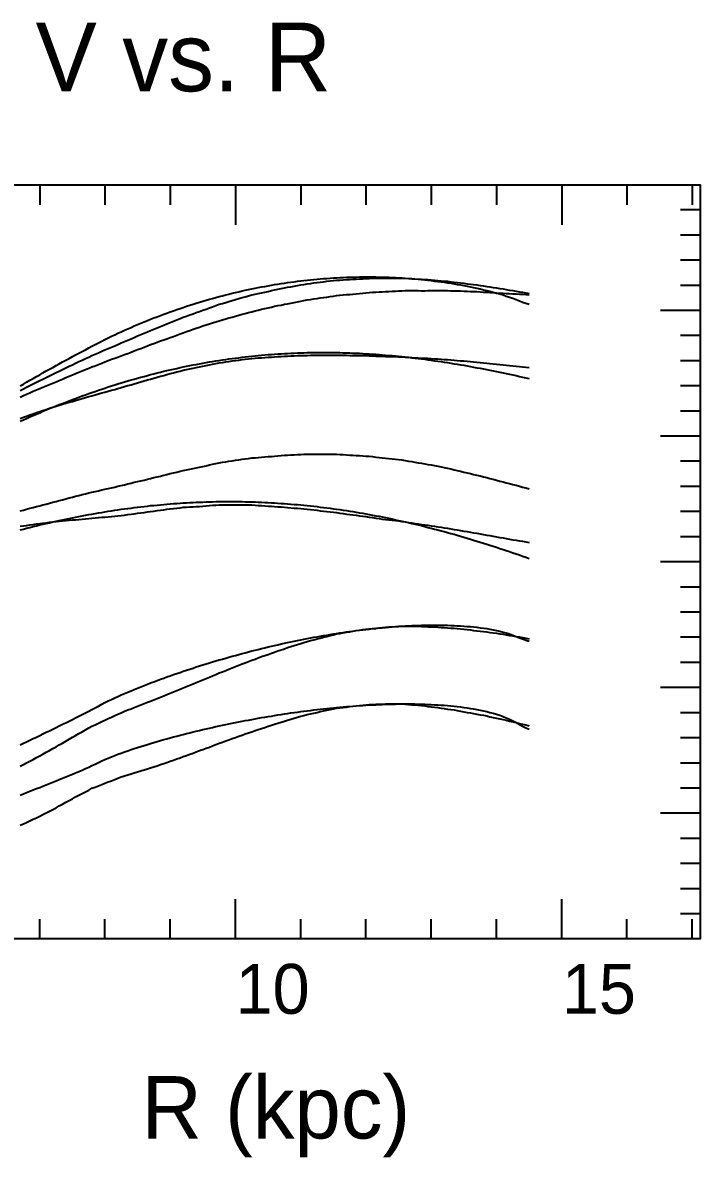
# Model space of a CAD drawing. Extents: x -35 to 179, y -35 to 147.
# Drawn here: x 70.5 to 179.2, y -35 to 147 of the extents above; entities that cross this region are included whole.
import ezdxf

# ---------------------------------------------------------------- set-up
doc = ezdxf.new("R2010")
doc.units = 0

msp = doc.modelspace()

# ---------------------------------------------------------------- linework, layer by layer
at = {"color": 0}
for p, q in [((73.26, 120.96), (73.26, 117.76)), ((83.72, 120.96), (83.72, 117.76)), ((94.19, 120.96), (94.19, 117.76)), ((104.65, 120.96), (104.65, 114.56)), ((115.12, 120.96), (115.12, 117.76)), ((125.58, 120.96), (125.58, 117.76)), ((136.05, 120.96), (136.05, 117.76)), ((146.51, 120.96), (146.51, 117.76)), ((156.98, 120.96), (156.98, 114.56)), ((167.44, 120.96), (167.44, 117.76)), ((177.91, 120.96), (177.91, 117.76)), ((179.2, 116.93), (176, 116.93)), ((179.2, 112.9), (176, 112.9)), ((179.2, 108.86), (176, 108.86)), ((179.2, 104.83), (176, 104.83)), ((179.2, 100.8), (172.8, 100.8)), ((179.2, 96.77), (176, 96.77)), ((179.2, 92.74), (176, 92.74)), ((179.2, 88.7), (176, 88.7)), ((179.2, 84.67), (176, 84.67)), ((179.2, 80.64), (172.8, 80.64)), ((179.2, 76.61), (176, 76.61)), ((179.2, 72.58), (176, 72.58)), ((179.2, 68.54), (176, 68.54)), ((179.2, 64.51), (176, 64.51)), ((179.2, 60.48), (172.8, 60.48)), ((179.2, 56.45), (176, 56.45)), ((179.2, 52.42), (176, 52.42)), ((179.2, 48.38), (176, 48.38)), ((179.2, 44.35), (176, 44.35)), ((179.2, 40.32), (172.8, 40.32)), ((179.2, 36.29), (176, 36.29)), ((179.2, 32.26), (176, 32.26)), ((179.2, 28.22), (176, 28.22)), ((179.2, 24.19), (176, 24.19)), ((179.2, 20.16), (172.8, 20.16)), ((179.2, 16.13), (176, 16.13)), ((179.2, 12.1), (176, 12.1)), ((179.2, 8.06), (176, 8.06)), ((104.65, 0), (104.65, 6.4)), ((156.98, 0), (156.98, 6.4)), ((179.2, 4.03), (176, 4.03)), ((73.26, 0), (73.26, 3.2)), ((83.72, 0), (83.72, 3.2)), ((94.19, 0), (94.19, 3.2)), ((115.12, 0), (115.12, 3.2)), ((125.58, 0), (125.58, 3.2)), ((136.05, 0), (136.05, 3.2)), ((146.51, 0), (146.51, 3.2)), ((167.44, 0), (167.44, 3.2)), ((177.91, 0), (177.91, 3.2))]:
    msp.add_line(p, q, dxfattribs=at)
msp.add_lwpolyline([(0, 0), (0, 120.96), (179.2, 120.96), (179.2, 0)], close=True, dxfattribs=at)
at = {"color": 3}
for points in [[(70.12, 88.69), (70.64, 88.99), (71.16, 89.29), (71.69, 89.6), (72.21, 89.91), (72.73, 90.2), (73.26, 90.5), (73.78, 90.8), (74.3, 91.1), (74.83, 91.39), (75.35, 91.68), (75.87, 91.97), (76.4, 92.26), (76.92, 92.55), (77.44, 92.83), (77.97, 93.11), (78.49, 93.4), (79.01, 93.68), (79.54, 93.95), (80.06, 94.23), (80.58, 94.51), (81.11, 94.79), (81.63, 95.06), (82.15, 95.33), (82.68, 95.61), (83.2, 95.89), (83.72, 96.15), (84.24, 96.41), (84.77, 96.67), (85.29, 96.91), (85.81, 97.15), (86.34, 97.4), (86.86, 97.64), (87.38, 97.87), (87.91, 98.09), (88.43, 98.32), (88.95, 98.55), (89.48, 98.76), (90, 98.98), (90.52, 99.19), (91.05, 99.4), (91.57, 99.6), (92.09, 99.8), (92.62, 100), (93.14, 100.2), (93.66, 100.39), (94.19, 100.58), (94.71, 100.76), (95.23, 100.94), (95.76, 101.12), (96.28, 101.3), (96.8, 101.47), (97.33, 101.64), (97.85, 101.81), (98.37, 101.97), (98.9, 102.13), (99.42, 102.29), (99.94, 102.44), (100.47, 102.59), (100.99, 102.74), (101.51, 102.88), (102.04, 103.02), (102.56, 103.16), (103.08, 103.29), (103.61, 103.43), (104.13, 103.56), (104.65, 103.68), (105.18, 103.8), (105.7, 103.93), (106.22, 104.04), (106.75, 104.15), (107.27, 104.26), (107.79, 104.37), (108.31, 104.47), (108.84, 104.58), (109.36, 104.67), (109.88, 104.77), (110.41, 104.86), (110.93, 104.95), (111.45, 105.03), (111.98, 105.12), (112.5, 105.2), (113.02, 105.27), (113.55, 105.34), (114.07, 105.42), (114.59, 105.48), (115.12, 105.55), (115.64, 105.61), (116.16, 105.67), (116.69, 105.72), (117.21, 105.77), (117.73, 105.82), (118.26, 105.87), (118.78, 105.91), (119.3, 105.95), (119.83, 105.99), (120.35, 106.02), (120.87, 106.05), (121.4, 106.08), (121.92, 106.11), (122.44, 106.13), (122.97, 106.15), (123.49, 106.16), (124.01, 106.17), (124.54, 106.18), (125.06, 106.19), (125.58, 106.19), (126.11, 106.19), (126.63, 106.19), (127.15, 106.18), (127.68, 106.17), (128.2, 106.16), (128.72, 106.15), (129.25, 106.13), (129.77, 106.11), (130.29, 106.08), (130.81, 106.06), (131.34, 106.02), (131.86, 105.99), (132.38, 105.95), (132.91, 105.91), (133.43, 105.87), (133.95, 105.82), (134.48, 105.77), (135, 105.72), (135.52, 105.66), (136.05, 105.6), (136.57, 105.53), (137.09, 105.47), (137.62, 105.4), (138.14, 105.32), (138.66, 105.24), (139.19, 105.16), (139.71, 105.08), (140.23, 104.99), (140.76, 104.9), (141.28, 104.8), (141.8, 104.7), (142.33, 104.6), (142.85, 104.49), (143.37, 104.38), (143.9, 104.26), (144.42, 104.14), (144.94, 104.01), (145.47, 103.88), (145.99, 103.74), (146.51, 103.6), (147.04, 103.45), (147.56, 103.29), (148.08, 103.12), (148.61, 102.94), (149.13, 102.76), (149.65, 102.56), (150.18, 102.36), (150.7, 102.16), (151.22, 101.98), (151.75, 101.8)], [(70.12, 83.05), (70.64, 83.27), (71.16, 83.5), (71.69, 83.74), (72.21, 83.97), (72.73, 84.19), (73.26, 84.41), (73.78, 84.63), (74.3, 84.85), (74.83, 85.06), (75.35, 85.28), (75.87, 85.49), (76.4, 85.7), (76.92, 85.9), (77.44, 86.11), (77.97, 86.31), (78.49, 86.51), (79.01, 86.7), (79.54, 86.9), (80.06, 87.09), (80.58, 87.28), (81.11, 87.47), (81.63, 87.65), (82.15, 87.83), (82.68, 88.01), (83.2, 88.19), (83.72, 88.36), (84.24, 88.53), (84.77, 88.7), (85.29, 88.86), (85.81, 89.03), (86.34, 89.19), (86.86, 89.35), (87.38, 89.5), (87.91, 89.66), (88.43, 89.81), (88.95, 89.96), (89.48, 90.1), (90, 90.24), (90.52, 90.38), (91.05, 90.52), (91.57, 90.65), (92.09, 90.79), (92.62, 90.91), (93.14, 91.05), (93.66, 91.17), (94.19, 91.29), (94.71, 91.41), (95.23, 91.52), (95.76, 91.64), (96.28, 91.75), (96.8, 91.85), (97.33, 91.97), (97.85, 92.06), (98.37, 92.16), (98.9, 92.26), (99.42, 92.36), (99.94, 92.45), (100.47, 92.54), (100.99, 92.63), (101.51, 92.72), (102.04, 92.79), (102.56, 92.87), (103.08, 92.95), (103.61, 93.03), (104.13, 93.1), (104.65, 93.17), (105.18, 93.23), (105.7, 93.3), (106.22, 93.36), (106.75, 93.42), (107.27, 93.47), (107.79, 93.53), (108.31, 93.58), (108.84, 93.63), (109.36, 93.67), (109.88, 93.72), (110.41, 93.76), (110.93, 93.79), (111.45, 93.83), (111.98, 93.86), (112.5, 93.9), (113.02, 93.92), (113.55, 93.95), (114.07, 93.98), (114.59, 93.99), (115.12, 94.01), (115.64, 94.03), (116.16, 94.04), (116.69, 94.05), (117.21, 94.06), (117.73, 94.07), (118.26, 94.07), (118.78, 94.07), (119.3, 94.07), (119.83, 94.07), (120.35, 94.06), (120.87, 94.05), (121.4, 94.04), (121.92, 94.03), (122.44, 94.01), (122.97, 93.99), (123.49, 93.97), (124.01, 93.95), (124.54, 93.93), (125.06, 93.9), (125.58, 93.87), (126.11, 93.84), (126.63, 93.81), (127.15, 93.77), (127.68, 93.73), (128.2, 93.69), (128.72, 93.65), (129.25, 93.6), (129.77, 93.56), (130.29, 93.51), (130.81, 93.46), (131.34, 93.4), (131.86, 93.35), (132.38, 93.29), (132.91, 93.23), (133.43, 93.17), (133.95, 93.1), (134.48, 93.04), (135, 92.97), (135.52, 92.9), (136.05, 92.83), (136.57, 92.75), (137.09, 92.68), (137.62, 92.6), (138.14, 92.52), (138.66, 92.44), (139.19, 92.36), (139.71, 92.27), (140.23, 92.18), (140.76, 92.1), (141.28, 92.01), (141.8, 91.91), (142.33, 91.82), (142.85, 91.72), (143.37, 91.63), (143.9, 91.53), (144.42, 91.43), (144.94, 91.33), (145.47, 91.23), (145.99, 91.12), (146.51, 91.02), (147.04, 90.91), (147.56, 90.8), (148.08, 90.69), (148.61, 90.58), (149.13, 90.47), (149.65, 90.35), (150.18, 90.24), (150.7, 90.12), (151.22, 90.01), (151.75, 89.89)], [(70.12, 31.12), (70.64, 31.38), (71.16, 31.63), (71.69, 31.88), (72.21, 32.14), (72.73, 32.39), (73.26, 32.65), (73.78, 32.9), (74.3, 33.16), (74.83, 33.41), (75.35, 33.67), (75.87, 33.92), (76.4, 34.18), (76.92, 34.43), (77.44, 34.69), (77.97, 34.94), (78.49, 35.2), (79.01, 35.46), (79.54, 35.72), (80.06, 35.98), (80.58, 36.25), (81.11, 36.52), (81.63, 36.79), (82.15, 37.08), (82.68, 37.36), (83.2, 37.65), (83.72, 37.91), (84.24, 38.17), (84.77, 38.42), (85.29, 38.67), (85.81, 38.9), (86.34, 39.14), (86.86, 39.36), (87.38, 39.59), (87.91, 39.81), (88.43, 40.03), (88.95, 40.24), (89.48, 40.45), (90, 40.65), (90.52, 40.86), (91.05, 41.06), (91.57, 41.26), (92.09, 41.46), (92.62, 41.65), (93.14, 41.84), (93.66, 42.03), (94.19, 42.22), (94.71, 42.4), (95.23, 42.58), (95.76, 42.76), (96.28, 42.94), (96.8, 43.11), (97.33, 43.29), (97.85, 43.46), (98.37, 43.63), (98.9, 43.79), (99.42, 43.96), (99.94, 44.12), (100.47, 44.28), (100.99, 44.44), (101.51, 44.6), (102.04, 44.75), (102.56, 44.9), (103.08, 45.05), (103.61, 45.2), (104.13, 45.35), (104.65, 45.49), (105.18, 45.64), (105.7, 45.78), (106.22, 45.91), (106.75, 46.06), (107.27, 46.19), (107.79, 46.33), (108.31, 46.45), (108.84, 46.59), (109.36, 46.71), (109.88, 46.84), (110.41, 46.96), (110.93, 47.08), (111.45, 47.2), (111.98, 47.32), (112.5, 47.43), (113.02, 47.55), (113.55, 47.66), (114.07, 47.77), (114.59, 47.87), (115.12, 47.98), (115.64, 48.08), (116.16, 48.19), (116.69, 48.28), (117.21, 48.38), (117.73, 48.48), (118.26, 48.57), (118.78, 48.66), (119.3, 48.75), (119.83, 48.84), (120.35, 48.92), (120.87, 49.01), (121.4, 49.09), (121.92, 49.17), (122.44, 49.24), (122.97, 49.32), (123.49, 49.39), (124.01, 49.46), (124.54, 49.52), (125.06, 49.59), (125.58, 49.65), (126.11, 49.71), (126.63, 49.77), (127.15, 49.82), (127.68, 49.88), (128.2, 49.93), (128.72, 49.97), (129.25, 50.02), (129.77, 50.06), (130.29, 50.1), (130.81, 50.14), (131.34, 50.17), (131.86, 50.2), (132.38, 50.23), (132.91, 50.26), (133.43, 50.28), (133.95, 50.3), (134.48, 50.31), (135, 50.33), (135.52, 50.34), (136.05, 50.34), (136.57, 50.34), (137.09, 50.34), (137.62, 50.34), (138.14, 50.33), (138.66, 50.32), (139.19, 50.3), (139.71, 50.28), (140.23, 50.25), (140.76, 50.22), (141.28, 50.18), (141.8, 50.14), (142.33, 50.1), (142.85, 50.05), (143.37, 49.99), (143.9, 49.92), (144.42, 49.85), (144.94, 49.77), (145.47, 49.69), (145.99, 49.59), (146.51, 49.48), (147.04, 49.37), (147.56, 49.23), (148.08, 49.09), (148.61, 48.92), (149.13, 48.73), (149.65, 48.52), (150.18, 48.31), (150.7, 48.12), (151.22, 47.94), (151.75, 47.77)]]:
    msp.add_lwpolyline(points, dxfattribs=at)
at = {"color": 4}
for points in [[(70.12, 87.97), (70.64, 88.24), (71.16, 88.5), (71.69, 88.76), (72.21, 89.03), (72.73, 89.29), (73.26, 89.55), (73.78, 89.81), (74.3, 90.06), (74.83, 90.33), (75.35, 90.59), (75.87, 90.84), (76.4, 91.09), (76.92, 91.34), (77.44, 91.6), (77.97, 91.85), (78.49, 92.1), (79.01, 92.35), (79.54, 92.6), (80.06, 92.84), (80.58, 93.09), (81.11, 93.33), (81.63, 93.58), (82.15, 93.8), (82.68, 94.02), (83.2, 94.25), (83.72, 94.47), (84.24, 94.7), (84.77, 94.92), (85.29, 95.14), (85.81, 95.36), (86.34, 95.59), (86.86, 95.82), (87.38, 96.05), (87.91, 96.27), (88.43, 96.49), (88.95, 96.71), (89.48, 96.93), (90, 97.15), (90.52, 97.37), (91.05, 97.58), (91.57, 97.8), (92.09, 98.01), (92.62, 98.23), (93.14, 98.44), (93.66, 98.66), (94.19, 98.87), (94.71, 99.08), (95.23, 99.29), (95.76, 99.51), (96.28, 99.72), (96.8, 99.91), (97.33, 100.1), (97.85, 100.28), (98.37, 100.46), (98.9, 100.64), (99.42, 100.83), (99.94, 101.03), (100.47, 101.22), (100.99, 101.41), (101.51, 101.6), (102.04, 101.79), (102.56, 101.93), (103.08, 102.09), (103.61, 102.25), (104.13, 102.4), (104.65, 102.56), (105.18, 102.71), (105.7, 102.86), (106.22, 103), (106.75, 103.15), (107.27, 103.29), (107.79, 103.4), (108.31, 103.52), (108.84, 103.64), (109.36, 103.75), (109.88, 103.87), (110.41, 103.98), (110.93, 104.09), (111.45, 104.2), (111.98, 104.31), (112.5, 104.42), (113.02, 104.52), (113.55, 104.62), (114.07, 104.72), (114.59, 104.81), (115.12, 104.9), (115.64, 104.99), (116.16, 105.06), (116.69, 105.13), (117.21, 105.21), (117.73, 105.28), (118.26, 105.35), (118.78, 105.42), (119.3, 105.48), (119.83, 105.54), (120.35, 105.61), (120.87, 105.65), (121.4, 105.69), (121.92, 105.72), (122.44, 105.75), (122.97, 105.77), (123.49, 105.81), (124.01, 105.84), (124.54, 105.87), (125.06, 105.9), (125.58, 105.93), (126.11, 105.95), (126.63, 105.96), (127.15, 105.96), (127.68, 105.97), (128.2, 105.97), (128.72, 105.98), (129.25, 105.99), (129.77, 105.99), (130.29, 105.99), (130.81, 105.99), (131.34, 105.98), (131.86, 105.96), (132.38, 105.93), (132.91, 105.9), (133.43, 105.87), (133.95, 105.85), (134.48, 105.82), (135, 105.78), (135.52, 105.75), (136.05, 105.71), (136.57, 105.67), (137.09, 105.62), (137.62, 105.57), (138.14, 105.52), (138.66, 105.48), (139.19, 105.42), (139.71, 105.36), (140.23, 105.3), (140.76, 105.23), (141.28, 105.17), (141.8, 105.1), (142.33, 105.03), (142.85, 104.96), (143.37, 104.89), (143.9, 104.82), (144.42, 104.74), (144.94, 104.67), (145.47, 104.58), (145.99, 104.5), (146.51, 104.42), (147.04, 104.33), (147.56, 104.25), (148.08, 104.16), (148.61, 104.07), (149.13, 103.98), (149.65, 103.89), (150.18, 103.81), (150.7, 103.72), (151.22, 103.63), (151.75, 103.54)], [(70.12, 83.49), (70.64, 83.68), (71.16, 83.86), (71.69, 84.05), (72.21, 84.24), (72.73, 84.42), (73.26, 84.59), (73.78, 84.77), (74.3, 84.94), (74.83, 85.12), (75.35, 85.29), (75.87, 85.45), (76.4, 85.61), (76.92, 85.77), (77.44, 85.92), (77.97, 86.08), (78.49, 86.23), (79.01, 86.39), (79.54, 86.54), (80.06, 86.68), (80.58, 86.84), (81.11, 86.98), (81.63, 87.13), (82.15, 87.28), (82.68, 87.42), (83.2, 87.57), (83.72, 87.71), (84.24, 87.85), (84.77, 88), (85.29, 88.14), (85.81, 88.28), (86.34, 88.43), (86.86, 88.59), (87.38, 88.75), (87.91, 88.9), (88.43, 89.05), (88.95, 89.21), (89.48, 89.36), (90, 89.51), (90.52, 89.66), (91.05, 89.81), (91.57, 89.96), (92.09, 90.1), (92.62, 90.25), (93.14, 90.39), (93.66, 90.53), (94.19, 90.67), (94.71, 90.81), (95.23, 90.95), (95.76, 91.09), (96.28, 91.22), (96.8, 91.34), (97.33, 91.44), (97.85, 91.55), (98.37, 91.65), (98.9, 91.75), (99.42, 91.86), (99.94, 91.98), (100.47, 92.09), (100.99, 92.2), (101.51, 92.31), (102.04, 92.42), (102.56, 92.48), (103.08, 92.56), (103.61, 92.63), (104.13, 92.71), (104.65, 92.78), (105.18, 92.85), (105.7, 92.92), (106.22, 92.99), (106.75, 93.05), (107.27, 93.12), (107.79, 93.15), (108.31, 93.19), (108.84, 93.22), (109.36, 93.26), (109.88, 93.3), (110.41, 93.33), (110.93, 93.37), (111.45, 93.4), (111.98, 93.43), (112.5, 93.47), (113.02, 93.49), (113.55, 93.51), (114.07, 93.54), (114.59, 93.56), (115.12, 93.58), (115.64, 93.59), (116.16, 93.6), (116.69, 93.61), (117.21, 93.62), (117.73, 93.63), (118.26, 93.64), (118.78, 93.64), (119.3, 93.65), (119.83, 93.66), (120.35, 93.66), (120.87, 93.65), (121.4, 93.63), (121.92, 93.62), (122.44, 93.61), (122.97, 93.59), (123.49, 93.59), (124.01, 93.58), (124.54, 93.57), (125.06, 93.57), (125.58, 93.56), (126.11, 93.54), (126.63, 93.52), (127.15, 93.49), (127.68, 93.47), (128.2, 93.45), (128.72, 93.44), (129.25, 93.42), (129.77, 93.41), (130.29, 93.4), (130.81, 93.38), (131.34, 93.35), (131.86, 93.32), (132.38, 93.29), (132.91, 93.26), (133.43, 93.23), (133.95, 93.21), (134.48, 93.18), (135, 93.16), (135.52, 93.13), (136.05, 93.1), (136.57, 93.07), (137.09, 93.03), (137.62, 93), (138.14, 92.96), (138.66, 92.92), (139.19, 92.88), (139.71, 92.84), (140.23, 92.79), (140.76, 92.75), (141.28, 92.7), (141.8, 92.65), (142.33, 92.6), (142.85, 92.55), (143.37, 92.51), (143.9, 92.45), (144.42, 92.4), (144.94, 92.35), (145.47, 92.3), (145.99, 92.24), (146.51, 92.19), (147.04, 92.14), (147.56, 92.08), (148.08, 92.03), (148.61, 91.97), (149.13, 91.91), (149.65, 91.86), (150.18, 91.81), (150.7, 91.76), (151.22, 91.71), (151.75, 91.65)], [(70.12, 27.72), (70.64, 27.98), (71.16, 28.26), (71.69, 28.53), (72.21, 28.81), (72.73, 29.09), (73.26, 29.37), (73.78, 29.65), (74.3, 29.95), (74.83, 30.24), (75.35, 30.53), (75.87, 30.82), (76.4, 31.12), (76.92, 31.43), (77.44, 31.74), (77.97, 32.04), (78.49, 32.35), (79.01, 32.66), (79.54, 32.95), (80.06, 33.24), (80.58, 33.54), (81.11, 33.84), (81.63, 34.13), (82.15, 34.36), (82.68, 34.6), (83.2, 34.86), (83.72, 35.1), (84.24, 35.35), (84.77, 35.58), (85.29, 35.82), (85.81, 36.05), (86.34, 36.29), (86.86, 36.52), (87.38, 36.73), (87.91, 36.93), (88.43, 37.15), (88.95, 37.35), (89.48, 37.56), (90, 37.76), (90.52, 37.96), (91.05, 38.16), (91.57, 38.37), (92.09, 38.56), (92.62, 38.78), (93.14, 38.99), (93.66, 39.21), (94.19, 39.42), (94.71, 39.63), (95.23, 39.85), (95.76, 40.06), (96.28, 40.28), (96.8, 40.49), (97.33, 40.71), (97.85, 40.93), (98.37, 41.14), (98.9, 41.36), (99.42, 41.58), (99.94, 41.79), (100.47, 42.01), (100.99, 42.23), (101.51, 42.44), (102.04, 42.66), (102.56, 42.87), (103.08, 43.08), (103.61, 43.29), (104.13, 43.5), (104.65, 43.71), (105.18, 43.91), (105.7, 44.11), (106.22, 44.31), (106.75, 44.51), (107.27, 44.7), (107.79, 44.9), (108.31, 45.08), (108.84, 45.28), (109.36, 45.46), (109.88, 45.65), (110.41, 45.84), (110.93, 46.02), (111.45, 46.2), (111.98, 46.38), (112.5, 46.56), (113.02, 46.74), (113.55, 46.9), (114.07, 47.07), (114.59, 47.24), (115.12, 47.41), (115.64, 47.57), (116.16, 47.72), (116.69, 47.85), (117.21, 48), (117.73, 48.13), (118.26, 48.27), (118.78, 48.41), (119.3, 48.54), (119.83, 48.66), (120.35, 48.79), (120.87, 48.92), (121.4, 49.02), (121.92, 49.1), (122.44, 49.19), (122.97, 49.28), (123.49, 49.36), (124.01, 49.45), (124.54, 49.53), (125.06, 49.61), (125.58, 49.68), (126.11, 49.76), (126.63, 49.82), (127.15, 49.87), (127.68, 49.92), (128.2, 49.97), (128.72, 50.02), (129.25, 50.05), (129.77, 50.08), (130.29, 50.12), (130.81, 50.15), (131.34, 50.18), (131.86, 50.18), (132.38, 50.18), (132.91, 50.17), (133.43, 50.16), (133.95, 50.16), (134.48, 50.14), (135, 50.11), (135.52, 50.09), (136.05, 50.06), (136.57, 50.04), (137.09, 50.01), (137.62, 49.97), (138.14, 49.94), (138.66, 49.9), (139.19, 49.87), (139.71, 49.83), (140.23, 49.77), (140.76, 49.72), (141.28, 49.67), (141.8, 49.61), (142.33, 49.56), (142.85, 49.5), (143.37, 49.44), (143.9, 49.38), (144.42, 49.32), (144.94, 49.26), (145.47, 49.18), (145.99, 49.1), (146.51, 49.03), (147.04, 48.95), (147.56, 48.87), (148.08, 48.78), (148.61, 48.7), (149.13, 48.61), (149.65, 48.53), (150.18, 48.44), (150.7, 48.35), (151.22, 48.25), (151.75, 48.16)]]:
    msp.add_lwpolyline(points, dxfattribs=at)
at = {"color": 6}
for points in [[(70.12, 86.92), (70.64, 87.16), (71.16, 87.39), (71.69, 87.62), (72.21, 87.84), (72.73, 88.06), (73.26, 88.28), (73.78, 88.5), (74.3, 88.72), (74.83, 88.94), (75.35, 89.15), (75.87, 89.37), (76.4, 89.59), (76.92, 89.81), (77.44, 90.03), (77.97, 90.26), (78.49, 90.48), (79.01, 90.7), (79.54, 90.91), (80.06, 91.12), (80.58, 91.33), (81.11, 91.53), (81.63, 91.74), (82.15, 91.95), (82.68, 92.15), (83.2, 92.36), (83.72, 92.56), (84.24, 92.77), (84.77, 92.97), (85.29, 93.15), (85.81, 93.34), (86.34, 93.53), (86.86, 93.72), (87.38, 93.91), (87.91, 94.12), (88.43, 94.32), (88.95, 94.52), (89.48, 94.72), (90, 94.92), (90.52, 95.12), (91.05, 95.32), (91.57, 95.52), (92.09, 95.72), (92.62, 95.92), (93.14, 96.1), (93.66, 96.28), (94.19, 96.47), (94.71, 96.65), (95.23, 96.83), (95.76, 97.03), (96.28, 97.23), (96.8, 97.42), (97.33, 97.61), (97.85, 97.81), (98.37, 97.97), (98.9, 98.15), (99.42, 98.32), (99.94, 98.49), (100.47, 98.66), (100.99, 98.82), (101.51, 98.98), (102.04, 99.14), (102.56, 99.3), (103.08, 99.46), (103.61, 99.6), (104.13, 99.75), (104.65, 99.9), (105.18, 100.04), (105.7, 100.19), (106.22, 100.32), (106.75, 100.46), (107.27, 100.6), (107.79, 100.73), (108.31, 100.87), (108.84, 100.99), (109.36, 101.11), (109.88, 101.23), (110.41, 101.36), (110.93, 101.48), (111.45, 101.58), (111.98, 101.68), (112.5, 101.79), (113.02, 101.89), (113.55, 101.99), (114.07, 102.1), (114.59, 102.2), (115.12, 102.3), (115.64, 102.4), (116.16, 102.5), (116.69, 102.58), (117.21, 102.66), (117.73, 102.73), (118.26, 102.81), (118.78, 102.89), (119.3, 102.96), (119.83, 103.03), (120.35, 103.11), (120.87, 103.18), (121.4, 103.25), (121.92, 103.3), (122.44, 103.34), (122.97, 103.38), (123.49, 103.42), (124.01, 103.46), (124.54, 103.51), (125.06, 103.56), (125.58, 103.62), (126.11, 103.67), (126.63, 103.73), (127.15, 103.76), (127.68, 103.79), (128.2, 103.81), (128.72, 103.84), (129.25, 103.87), (129.77, 103.89), (130.29, 103.92), (130.81, 103.95), (131.34, 103.97), (131.86, 104), (132.38, 104), (132.91, 103.99), (133.43, 103.99), (133.95, 103.98), (134.48, 103.97), (135, 103.97), (135.52, 103.98), (136.05, 103.98), (136.57, 103.99), (137.09, 104), (137.62, 103.99), (138.14, 103.98), (138.66, 103.98), (139.19, 103.97), (139.71, 103.96), (140.23, 103.94), (140.76, 103.93), (141.28, 103.91), (141.8, 103.89), (142.33, 103.87), (142.85, 103.85), (143.37, 103.82), (143.9, 103.79), (144.42, 103.75), (144.94, 103.72), (145.47, 103.69), (145.99, 103.66), (146.51, 103.63), (147.04, 103.59), (147.56, 103.56), (148.08, 103.53), (148.61, 103.51), (149.13, 103.48), (149.65, 103.46), (150.18, 103.43), (150.7, 103.41), (151.22, 103.36), (151.75, 103.31)], [(70.12, 18.24), (70.64, 18.46), (71.16, 18.7), (71.69, 18.95), (72.21, 19.2), (72.73, 19.45), (73.26, 19.7), (73.78, 19.97), (74.3, 20.24), (74.83, 20.51), (75.35, 20.78), (75.87, 21.05), (76.4, 21.34), (76.92, 21.63), (77.44, 21.92), (77.97, 22.21), (78.49, 22.5), (79.01, 22.79), (79.54, 23.06), (80.06, 23.34), (80.58, 23.61), (81.11, 23.89), (81.63, 24.17), (82.15, 24.35), (82.68, 24.56), (83.2, 24.77), (83.72, 24.98), (84.24, 25.19), (84.77, 25.39), (85.29, 25.59), (85.81, 25.78), (86.34, 25.98), (86.86, 26.18), (87.38, 26.33), (87.91, 26.5), (88.43, 26.66), (88.95, 26.82), (89.48, 26.99), (90, 27.15), (90.52, 27.31), (91.05, 27.46), (91.57, 27.62), (92.09, 27.78), (92.62, 27.97), (93.14, 28.15), (93.66, 28.33), (94.19, 28.5), (94.71, 28.68), (95.23, 28.87), (95.76, 29.06), (96.28, 29.25), (96.8, 29.44), (97.33, 29.62), (97.85, 29.82), (98.37, 30.01), (98.9, 30.21), (99.42, 30.4), (99.94, 30.6), (100.47, 30.79), (100.99, 30.99), (101.51, 31.19), (102.04, 31.38), (102.56, 31.58), (103.08, 31.77), (103.61, 31.96), (104.13, 32.15), (104.65, 32.34), (105.18, 32.53), (105.7, 32.7), (106.22, 32.88), (106.75, 33.06), (107.27, 33.24), (107.79, 33.42), (108.31, 33.59), (108.84, 33.76), (109.36, 33.94), (109.88, 34.11), (110.41, 34.28), (110.93, 34.45), (111.45, 34.61), (111.98, 34.77), (112.5, 34.94), (113.02, 35.1), (113.55, 35.25), (114.07, 35.4), (114.59, 35.56), (115.12, 35.71), (115.64, 35.86), (116.16, 35.98), (116.69, 36.1), (117.21, 36.22), (117.73, 36.34), (118.26, 36.46), (118.78, 36.57), (119.3, 36.68), (119.83, 36.79), (120.35, 36.9), (120.87, 37.01), (121.4, 37.08), (121.92, 37.14), (122.44, 37.2), (122.97, 37.26), (123.49, 37.32), (124.01, 37.38), (124.54, 37.43), (125.06, 37.49), (125.58, 37.54), (126.11, 37.59), (126.63, 37.62), (127.15, 37.64), (127.68, 37.66), (128.2, 37.68), (128.72, 37.7), (129.25, 37.7), (129.77, 37.7), (130.29, 37.7), (130.81, 37.7), (131.34, 37.7), (131.86, 37.67), (132.38, 37.63), (132.91, 37.58), (133.43, 37.54), (133.95, 37.49), (134.48, 37.43), (135, 37.37), (135.52, 37.3), (136.05, 37.24), (136.57, 37.17), (137.09, 37.1), (137.62, 37.03), (138.14, 36.95), (138.66, 36.88), (139.19, 36.81), (139.71, 36.73), (140.23, 36.63), (140.76, 36.53), (141.28, 36.44), (141.8, 36.35), (142.33, 36.25), (142.85, 36.16), (143.37, 36.06), (143.9, 35.97), (144.42, 35.87), (144.94, 35.78), (145.47, 35.65), (145.99, 35.54), (146.51, 35.42), (147.04, 35.31), (147.56, 35.19), (148.08, 35.07), (148.61, 34.95), (149.13, 34.82), (149.65, 34.7), (150.18, 34.58), (150.7, 34.45), (151.22, 34.32), (151.75, 34.19)]]:
    msp.add_lwpolyline(points, dxfattribs=at)
at = {"color": 1}
msp.add_lwpolyline([(70.12, 68.66), (70.64, 68.79), (71.16, 68.92), (71.69, 69.07), (72.21, 69.21), (72.73, 69.35), (73.26, 69.48), (73.78, 69.62), (74.3, 69.76), (74.83, 69.91), (75.35, 70.05), (75.87, 70.18), (76.4, 70.32), (76.92, 70.45), (77.44, 70.59), (77.97, 70.73), (78.49, 70.87), (79.01, 71.01), (79.54, 71.14), (80.06, 71.27), (80.58, 71.41), (81.11, 71.55), (81.63, 71.68), (82.15, 71.79), (82.68, 71.9), (83.2, 72.02), (83.72, 72.14), (84.24, 72.26), (84.77, 72.37), (85.29, 72.48), (85.81, 72.6), (86.34, 72.73), (86.86, 72.86), (87.38, 72.98), (87.91, 73.11), (88.43, 73.24), (88.95, 73.36), (89.48, 73.49), (90, 73.61), (90.52, 73.74), (91.05, 73.86), (91.57, 73.99), (92.09, 74.11), (92.62, 74.24), (93.14, 74.37), (93.66, 74.5), (94.19, 74.63), (94.71, 74.76), (95.23, 74.89), (95.76, 75.03), (96.28, 75.16), (96.8, 75.27), (97.33, 75.37), (97.85, 75.47), (98.37, 75.57), (98.9, 75.68), (99.42, 75.79), (99.94, 75.91), (100.47, 76.03), (100.99, 76.15), (101.51, 76.27), (102.04, 76.39), (102.56, 76.46), (103.08, 76.53), (103.61, 76.62), (104.13, 76.7), (104.65, 76.78), (105.18, 76.86), (105.7, 76.93), (106.22, 77.01), (106.75, 77.08), (107.27, 77.16), (107.79, 77.19), (108.31, 77.23), (108.84, 77.27), (109.36, 77.32), (109.88, 77.36), (110.41, 77.4), (110.93, 77.44), (111.45, 77.49), (111.98, 77.53), (112.5, 77.57), (113.02, 77.6), (113.55, 77.63), (114.07, 77.66), (114.59, 77.69), (115.12, 77.72), (115.64, 77.74), (116.16, 77.75), (116.69, 77.75), (117.21, 77.76), (117.73, 77.76), (118.26, 77.77), (118.78, 77.77), (119.3, 77.77), (119.83, 77.78), (120.35, 77.78), (120.87, 77.76), (121.4, 77.72), (121.92, 77.68), (122.44, 77.64), (122.97, 77.6), (123.49, 77.58), (124.01, 77.55), (124.54, 77.52), (125.06, 77.49), (125.58, 77.46), (126.11, 77.41), (126.63, 77.36), (127.15, 77.3), (127.68, 77.24), (128.2, 77.18), (128.72, 77.13), (129.25, 77.08), (129.77, 77.02), (130.29, 76.97), (130.81, 76.91), (131.34, 76.84), (131.86, 76.76), (132.38, 76.66), (132.91, 76.57), (133.43, 76.48), (133.95, 76.39), (134.48, 76.3), (135, 76.21), (135.52, 76.11), (136.05, 76.02), (136.57, 75.92), (137.09, 75.81), (137.62, 75.71), (138.14, 75.6), (138.66, 75.49), (139.19, 75.38), (139.71, 75.27), (140.23, 75.14), (140.76, 75.02), (141.28, 74.89), (141.8, 74.77), (142.33, 74.64), (142.85, 74.52), (143.37, 74.39), (143.9, 74.26), (144.42, 74.14), (144.94, 74.01), (145.47, 73.87), (145.99, 73.73), (146.51, 73.59), (147.04, 73.45), (147.56, 73.32), (148.08, 73.18), (148.61, 73.04), (149.13, 72.9), (149.65, 72.76), (150.18, 72.63), (150.7, 72.49), (151.22, 72.35), (151.75, 72.22)], dxfattribs=at)
at = {"color": 2}
for points in [[(70.12, 68.66), (70.64, 68.79), (71.16, 68.92), (71.69, 69.07), (72.21, 69.21), (72.73, 69.35), (73.26, 69.48), (73.78, 69.62), (74.3, 69.76), (74.83, 69.91), (75.35, 70.05), (75.87, 70.18), (76.4, 70.32), (76.92, 70.45), (77.44, 70.59), (77.97, 70.73), (78.49, 70.87), (79.01, 71.01), (79.54, 71.14), (80.06, 71.27), (80.58, 71.41), (81.11, 71.55), (81.63, 71.68), (82.15, 71.79), (82.68, 71.9), (83.2, 72.02), (83.72, 72.14), (84.24, 72.26), (84.77, 72.37), (85.29, 72.48), (85.81, 72.6), (86.34, 72.73), (86.86, 72.86), (87.38, 72.98), (87.91, 73.11), (88.43, 73.24), (88.95, 73.36), (89.48, 73.49), (90, 73.61), (90.52, 73.74), (91.05, 73.86), (91.57, 73.99), (92.09, 74.11), (92.62, 74.24), (93.14, 74.37), (93.66, 74.5), (94.19, 74.63), (94.71, 74.76), (95.23, 74.89), (95.76, 75.03), (96.28, 75.16), (96.8, 75.27), (97.33, 75.37), (97.85, 75.47), (98.37, 75.57), (98.9, 75.68), (99.42, 75.79), (99.94, 75.91), (100.47, 76.03), (100.99, 76.15), (101.51, 76.27), (102.04, 76.39), (102.56, 76.46), (103.08, 76.53), (103.61, 76.62), (104.13, 76.7), (104.65, 76.78), (105.18, 76.86), (105.7, 76.93), (106.22, 77.01), (106.75, 77.08), (107.27, 77.16), (107.79, 77.19), (108.31, 77.23), (108.84, 77.27), (109.36, 77.32), (109.88, 77.36), (110.41, 77.4), (110.93, 77.44), (111.45, 77.49), (111.98, 77.53), (112.5, 77.57), (113.02, 77.6), (113.55, 77.63), (114.07, 77.66), (114.59, 77.69), (115.12, 77.72), (115.64, 77.74), (116.16, 77.75), (116.69, 77.75), (117.21, 77.76), (117.73, 77.76), (118.26, 77.77), (118.78, 77.77), (119.3, 77.77), (119.83, 77.78), (120.35, 77.78), (120.87, 77.76), (121.4, 77.72), (121.92, 77.68), (122.44, 77.64), (122.97, 77.6), (123.49, 77.58), (124.01, 77.55), (124.54, 77.52), (125.06, 77.49), (125.58, 77.46), (126.11, 77.41), (126.63, 77.36), (127.15, 77.3), (127.68, 77.24), (128.2, 77.18), (128.72, 77.13), (129.25, 77.08), (129.77, 77.02), (130.29, 76.97), (130.81, 76.91), (131.34, 76.84), (131.86, 76.76), (132.38, 76.66), (132.91, 76.57), (133.43, 76.48), (133.95, 76.39), (134.48, 76.3), (135, 76.21), (135.52, 76.11), (136.05, 76.02), (136.57, 75.92), (137.09, 75.81), (137.62, 75.71), (138.14, 75.6), (138.66, 75.49), (139.19, 75.38), (139.71, 75.27), (140.23, 75.14), (140.76, 75.02), (141.28, 74.89), (141.8, 74.77), (142.33, 74.64), (142.85, 74.52), (143.37, 74.39), (143.9, 74.26), (144.42, 74.14), (144.94, 74.01), (145.47, 73.87), (145.99, 73.73), (146.51, 73.59), (147.04, 73.45), (147.56, 73.32), (148.08, 73.18), (148.61, 73.04), (149.13, 72.9), (149.65, 72.76), (150.18, 72.63), (150.7, 72.49), (151.22, 72.35), (151.75, 72.22)], [(70.12, 65.63), (70.64, 65.75), (71.16, 65.88), (71.69, 66.02), (72.21, 66.15), (72.73, 66.27), (73.26, 66.4), (73.78, 66.52), (74.3, 66.66), (74.83, 66.76), (75.35, 66.88), (75.87, 67), (76.4, 67.12), (76.92, 67.23), (77.44, 67.34), (77.97, 67.45), (78.49, 67.56), (79.01, 67.66), (79.54, 67.76), (80.06, 67.87), (80.58, 67.96), (81.11, 68.08), (81.63, 68.15), (82.15, 68.25), (82.68, 68.34), (83.2, 68.42), (83.72, 68.51), (84.24, 68.6), (84.77, 68.68), (85.29, 68.76), (85.81, 68.83), (86.34, 68.91), (86.86, 68.99), (87.38, 69.06), (87.91, 69.12), (88.43, 69.19), (88.95, 69.26), (89.48, 69.32), (90, 69.38), (90.52, 69.44), (91.05, 69.5), (91.57, 69.55), (92.09, 69.6), (92.62, 69.65), (93.14, 69.7), (93.66, 69.74), (94.19, 69.78), (94.71, 69.82), (95.23, 69.86), (95.76, 69.89), (96.28, 69.93), (96.8, 69.96), (97.33, 69.99), (97.85, 70.01), (98.37, 70.04), (98.9, 70.06), (99.42, 70.08), (99.94, 70.1), (100.47, 70.11), (100.99, 70.13), (101.51, 70.14), (102.04, 70.14), (102.56, 70.15), (103.08, 70.15), (103.61, 70.16), (104.13, 70.16), (104.65, 70.15), (105.18, 70.15), (105.7, 70.14), (106.22, 70.13), (106.75, 70.12), (107.27, 70.1), (107.79, 70.09), (108.31, 70.07), (108.84, 70.05), (109.36, 70.02), (109.88, 70), (110.41, 69.97), (110.93, 69.94), (111.45, 69.91), (111.98, 69.87), (112.5, 69.84), (113.02, 69.8), (113.55, 69.76), (114.07, 69.71), (114.59, 69.67), (115.12, 69.62), (115.64, 69.57), (116.16, 69.51), (116.69, 69.46), (117.21, 69.4), (117.73, 69.34), (118.26, 69.28), (118.78, 69.22), (119.3, 69.15), (119.83, 69.08), (120.35, 69.01), (120.87, 68.94), (121.4, 68.86), (121.92, 68.79), (122.44, 68.71), (122.97, 68.62), (123.49, 68.54), (124.01, 68.45), (124.54, 68.37), (125.06, 68.28), (125.58, 68.18), (126.11, 68.09), (126.63, 67.99), (127.15, 67.89), (127.68, 67.79), (128.2, 67.69), (128.72, 67.58), (129.25, 67.48), (129.77, 67.37), (130.29, 67.25), (130.81, 67.14), (131.34, 67.02), (131.86, 66.91), (132.38, 66.79), (132.91, 66.66), (133.43, 66.54), (133.95, 66.41), (134.48, 66.29), (135, 66.16), (135.52, 66.02), (136.05, 65.89), (136.57, 65.75), (137.09, 65.61), (137.62, 65.47), (138.14, 65.33), (138.66, 65.19), (139.19, 65.04), (139.71, 64.9), (140.23, 64.75), (140.76, 64.59), (141.28, 64.44), (141.8, 64.29), (142.33, 64.13), (142.85, 63.97), (143.37, 63.81), (143.9, 63.65), (144.42, 63.49), (144.94, 63.32), (145.47, 63.15), (145.99, 62.99), (146.51, 62.82), (147.04, 62.64), (147.56, 62.47), (148.08, 62.3), (148.61, 62.12), (149.13, 61.94), (149.65, 61.77), (150.18, 61.59), (150.7, 61.41), (151.22, 61.22), (151.75, 61.04)], [(70.12, 23.08), (70.64, 23.28), (71.16, 23.49), (71.69, 23.7), (72.21, 23.91), (72.73, 24.11), (73.26, 24.32), (73.78, 24.53), (74.3, 24.74), (74.83, 24.95), (75.35, 25.16), (75.87, 25.37), (76.4, 25.58), (76.92, 25.79), (77.44, 26.01), (77.97, 26.22), (78.49, 26.44), (79.01, 26.66), (79.54, 26.88), (80.06, 27.1), (80.58, 27.33), (81.11, 27.57), (81.63, 27.8), (82.15, 28.05), (82.68, 28.31), (83.2, 28.56), (83.72, 28.8), (84.24, 29.02), (84.77, 29.23), (85.29, 29.44), (85.81, 29.63), (86.34, 29.82), (86.86, 30.01), (87.38, 30.19), (87.91, 30.37), (88.43, 30.54), (88.95, 30.72), (89.48, 30.88), (90, 31.05), (90.52, 31.21), (91.05, 31.37), (91.57, 31.52), (92.09, 31.68), (92.62, 31.83), (93.14, 31.98), (93.66, 32.12), (94.19, 32.26), (94.71, 32.4), (95.23, 32.54), (95.76, 32.68), (96.28, 32.81), (96.8, 32.95), (97.33, 33.08), (97.85, 33.21), (98.37, 33.33), (98.9, 33.46), (99.42, 33.58), (99.94, 33.7), (100.47, 33.82), (100.99, 33.94), (101.51, 34.06), (102.04, 34.17), (102.56, 34.28), (103.08, 34.39), (103.61, 34.5), (104.13, 34.61), (104.65, 34.71), (105.18, 34.82), (105.7, 34.92), (106.22, 35.02), (106.75, 35.12), (107.27, 35.22), (107.79, 35.31), (108.31, 35.4), (108.84, 35.5), (109.36, 35.59), (109.88, 35.68), (110.41, 35.76), (110.93, 35.85), (111.45, 35.93), (111.98, 36.01), (112.5, 36.09), (113.02, 36.17), (113.55, 36.25), (114.07, 36.32), (114.59, 36.4), (115.12, 36.47), (115.64, 36.54), (116.16, 36.6), (116.69, 36.67), (117.21, 36.73), (117.73, 36.8), (118.26, 36.86), (118.78, 36.91), (119.3, 36.97), (119.83, 37.03), (120.35, 37.08), (120.87, 37.13), (121.4, 37.18), (121.92, 37.23), (122.44, 37.27), (122.97, 37.31), (123.49, 37.35), (124.01, 37.39), (124.54, 37.43), (125.06, 37.46), (125.58, 37.5), (126.11, 37.53), (126.63, 37.56), (127.15, 37.58), (127.68, 37.6), (128.2, 37.62), (128.72, 37.64), (129.25, 37.66), (129.77, 37.67), (130.29, 37.68), (130.81, 37.69), (131.34, 37.7), (131.86, 37.7), (132.38, 37.7), (132.91, 37.69), (133.43, 37.69), (133.95, 37.68), (134.48, 37.67), (135, 37.65), (135.52, 37.63), (136.05, 37.61), (136.57, 37.58), (137.09, 37.55), (137.62, 37.52), (138.14, 37.48), (138.66, 37.43), (139.19, 37.39), (139.71, 37.33), (140.23, 37.28), (140.76, 37.21), (141.28, 37.14), (141.8, 37.07), (142.33, 36.99), (142.85, 36.9), (143.37, 36.81), (143.9, 36.71), (144.42, 36.6), (144.94, 36.48), (145.47, 36.35), (145.99, 36.21), (146.51, 36.05), (147.04, 35.88), (147.56, 35.69), (148.08, 35.49), (148.61, 35.25), (149.13, 34.99), (149.65, 34.7), (150.18, 34.4), (150.7, 34.13), (151.22, 33.87), (151.75, 33.64)]]:
    msp.add_lwpolyline(points, dxfattribs=at)
at = {"color": 5}
msp.add_lwpolyline([(70.12, 66.19), (70.64, 66.26), (71.16, 66.34), (71.69, 66.41), (72.21, 66.49), (72.73, 66.56), (73.26, 66.63), (73.78, 66.7), (74.3, 66.76), (74.83, 66.83), (75.35, 66.9), (75.87, 66.95), (76.4, 67), (76.92, 67.05), (77.44, 67.1), (77.97, 67.16), (78.49, 67.2), (79.01, 67.25), (79.54, 67.3), (80.06, 67.34), (80.58, 67.39), (81.11, 67.44), (81.63, 67.49), (82.15, 67.53), (82.68, 67.58), (83.2, 67.63), (83.72, 67.67), (84.24, 67.72), (84.77, 67.77), (85.29, 67.82), (85.81, 67.86), (86.34, 67.93), (86.86, 68), (87.38, 68.07), (87.91, 68.14), (88.43, 68.21), (88.95, 68.28), (89.48, 68.35), (90, 68.42), (90.52, 68.49), (91.05, 68.57), (91.57, 68.63), (92.09, 68.7), (92.62, 68.77), (93.14, 68.84), (93.66, 68.91), (94.19, 68.98), (94.71, 69.04), (95.23, 69.1), (95.76, 69.17), (96.28, 69.23), (96.8, 69.28), (97.33, 69.3), (97.85, 69.33), (98.37, 69.36), (98.9, 69.39), (99.42, 69.42), (99.94, 69.47), (100.47, 69.51), (100.99, 69.56), (101.51, 69.6), (102.04, 69.65), (102.56, 69.63), (103.08, 69.63), (103.61, 69.63), (104.13, 69.63), (104.65, 69.64), (105.18, 69.63), (105.7, 69.63), (106.22, 69.63), (106.75, 69.63), (107.27, 69.63), (107.79, 69.58), (108.31, 69.54), (108.84, 69.51), (109.36, 69.47), (109.88, 69.43), (110.41, 69.4), (110.93, 69.36), (111.45, 69.33), (111.98, 69.29), (112.5, 69.26), (113.02, 69.21), (113.55, 69.17), (114.07, 69.12), (114.59, 69.08), (115.12, 69.04), (115.64, 68.98), (116.16, 68.92), (116.69, 68.86), (117.21, 68.81), (117.73, 68.75), (118.26, 68.69), (118.78, 68.64), (119.3, 68.58), (119.83, 68.52), (120.35, 68.47), (120.87, 68.38), (121.4, 68.31), (121.92, 68.23), (122.44, 68.15), (122.97, 68.07), (123.49, 68.01), (124.01, 67.95), (124.54, 67.88), (125.06, 67.82), (125.58, 67.76), (126.11, 67.67), (126.63, 67.59), (127.15, 67.51), (127.68, 67.43), (128.2, 67.35), (128.72, 67.29), (129.25, 67.23), (129.77, 67.16), (130.29, 67.1), (130.81, 67.04), (131.34, 66.96), (131.86, 66.88), (132.38, 66.8), (132.91, 66.72), (133.43, 66.63), (133.95, 66.56), (134.48, 66.49), (135, 66.42), (135.52, 66.35), (136.05, 66.28), (136.57, 66.2), (137.09, 66.11), (137.62, 66.03), (138.14, 65.95), (138.66, 65.87), (139.19, 65.79), (139.71, 65.7), (140.23, 65.61), (140.76, 65.52), (141.28, 65.43), (141.8, 65.34), (142.33, 65.25), (142.85, 65.16), (143.37, 65.06), (143.9, 64.97), (144.42, 64.88), (144.94, 64.79), (145.47, 64.69), (145.99, 64.6), (146.51, 64.51), (147.04, 64.41), (147.56, 64.32), (148.08, 64.23), (148.61, 64.13), (149.13, 64.04), (149.65, 63.95), (150.18, 63.87), (150.7, 63.78), (151.22, 63.7), (151.75, 63.61)], dxfattribs=at)

# ---------------------------------------------------------------- texts
at = {"color": 0}
for s, height, p in [('V vs. R', 11, (72.6, 135.96)), ('10', 8, (104.65, -12)), ('15', 8, (156.98, -12)), ('R (kpc)', 10, (89.6, -32))]:
    msp.add_text(s, height=height, dxfattribs=at).set_placement(p)

doc.saveas('drawing.dxf')
